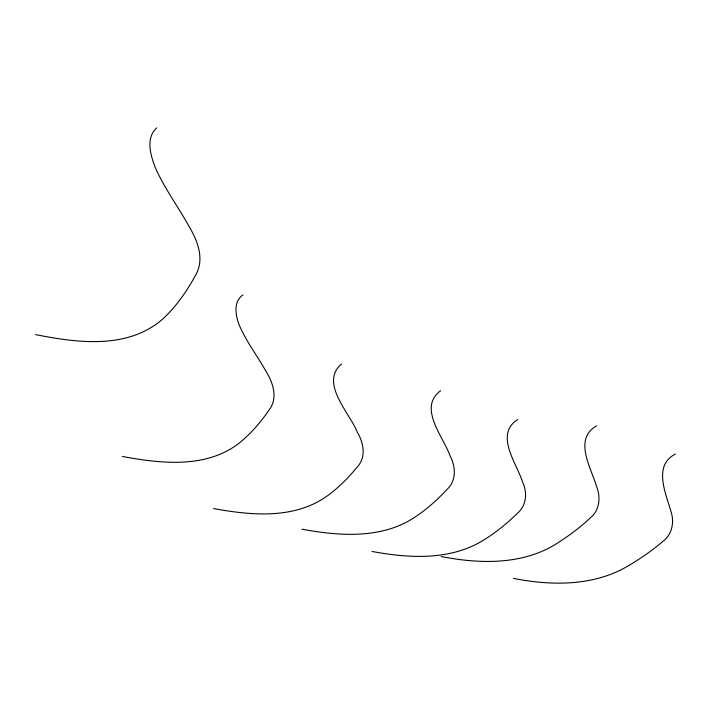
<?xml version="1.0" encoding="UTF-8"?>
<svg xmlns="http://www.w3.org/2000/svg" width="711" height="711" viewBox="0 0 711 711"><rect width="100%" height="100%" fill="white"/><g stroke="black" fill="none" stroke-linecap="round" stroke-linejoin="round"><path stroke-width="1.07" d="M156.784 127.829C145.302 138.067 150.625 155.638 155.425 167.894C164.525 188.433 178.07 206.546 188.886 226.16C197.578 240.611 204.964 259.373 195.498 275.317C186.682 291.554 175.928 307.019 162.206 319.488C127.349 349.483 77.117 342.96 35.55 334.57M243.002 294.861C232.844 301.74 235.608 316.128 239.536 325.78C246.521 341.929 257.426 355.935 265.923 371.266C273.077 382.598 278.214 398.133 269.122 409.945C260.155 423.054 249.561 435.256 236.879 444.864C203.773 468.611 160.028 463.385 122.372 456.471M341.547 363.996C319.177 382.962 350.025 413.251 357.286 432.217C363.588 442.686 366.494 457.129 357.295 466.923C347.626 478.814 336.543 489.737 323.798 498.304C291.146 519.297 249.881 515.164 213.558 508.578M440.598 390.739C417.49 407.705 443.628 437.123 450.134 456.027C455.787 466.576 456.578 480.609 447.13 489.301C436.536 500.748 424.698 511.191 411.411 519.403C378.545 539.08 338.063 535.863 301.935 529.188M517.635 419.588C494.323 434.394 516.71 463.43 522.478 481.729C527.544 492.243 526.691 505.663 517.235 513.458C506.028 524.407 493.71 534.343 480.112 542.173C447.29 560.632 407.696 558.082 371.969 551.443M596.6 425.862C573.262 438.963 591.028 467.767 596.413 486.022C600.822 496.731 599.96 510.098 590.406 517.786C580.06 527.553 568.56 536.085 556.553 543.675C522.301 565.209 479.534 564.027 441.229 556.535M675.45 454.009C652.947 465.332 665.789 493.336 670.9 511.253C674.623 521.963 672.197 534.61 662.696 541.533C651.827 550.856 639.927 558.979 627.591 566.223C593.25 586.371 551.372 585.846 513.44 578.416"/></g></svg>
